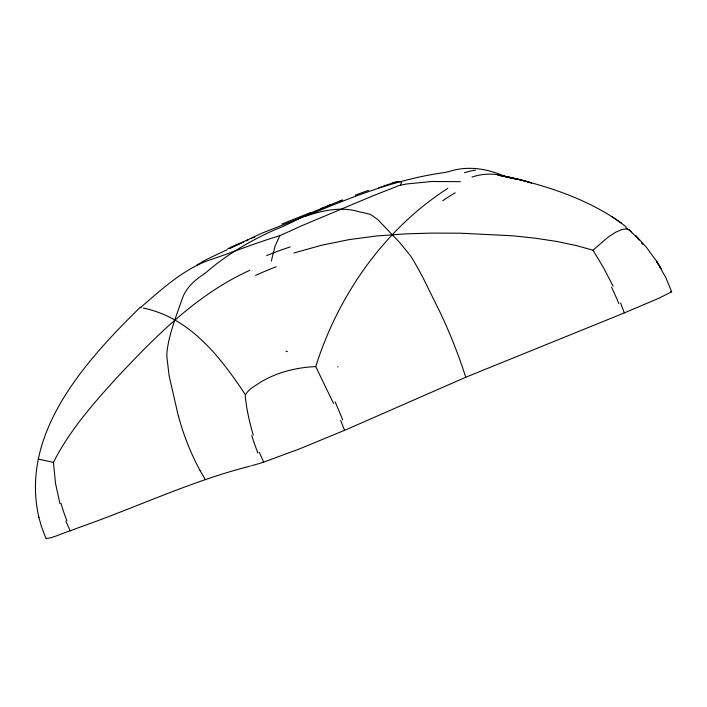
<?xml version="1.0" encoding="UTF-8"?>
<svg xmlns="http://www.w3.org/2000/svg" width="707" height="707" viewBox="0 0 707 707"><rect width="100%" height="100%" fill="white"/><g stroke="black" fill="none" stroke-linecap="round" stroke-linejoin="round"><path stroke-width="1.06" d="M252.479 465.489L259.266 463.527A122.611 4.277 -22 0 0 263.649 462.131L298.928 449.148L344.556 430.316A122.611 4.277 -22 0 0 352.837 426.728L465.763 377.246L614.083 317.063A122.611 4.277 -22 0 0 624.334 312.874L659.092 298.16L671.65 291.77L665.764 277.453L656.529 261.219L646.525 247.415L635.726 235.528M271.338 261.042L275.023 246.151L279.884 235.687L302.534 225.409L373.473 195.609L399.04 185.57L406.534 183.988L431.791 181.487L460.381 181.681M333.545 403.503L315.737 366.571C338.273 295.04 384.308 229.139 447.778 188.398M400.409 185.093L401.541 182.326L401.055 181.619L396.247 181.664L391.554 183.405L393.675 182.919M59.98 503.676L55.508 483.305L53.414 462.378C69.71 430.236 93.819 402.893 117.963 376.469C156.636 335.295 197.58 293.944 249.783 270.339M253.3 435.061C249.394 422.247 246.54 409.079 245.232 395.726C247.406 389.424 255.625 385.801 261.007 381.851C277.542 372.182 296.675 367.419 315.737 366.571M293.962 252.973L321.676 245.223L349.108 239.62L376.61 235.961L405.597 233.884L431.279 233.107L460.204 233.195L512.875 235.802L535.508 238.215L556.904 241.485L576.117 245.506L592.952 250.207L608.647 236.721L615.7 232.214L621.435 229.695L625.73 228.944L629.106 229.651L636.362 236.969M140.145 307.377C85.017 361.577 19.54 433.577 38.92 517.462M140.613 307.439C160.949 289.941 181.505 270.905 206.824 260.963C231.304 252.903 255.147 242.952 279.884 235.687M46.406 538.407C51.814 538.513 63.268 532.831 70.196 530.798A122.611 4.277 -22 0 0 78.627 527.634C135.382 507.82 190.148 481.564 248.519 466.54M196.546 265.266L204.933 260.282L218.578 253.707M178.376 416.22L169.114 375.717L166.879 356.964A52.177 40.467 70.5 0 1 167.073 351.043C169.318 333.209 176.176 316.329 181.991 299.423C185.517 288.756 193.753 280.706 203.006 274.767A222.44 172.517 70.5 0 0 206.108 272.469C226.735 254.467 250.534 240.583 275.491 229.501C292.68 223.067 308.208 212.542 325.741 207.239M230.738 247.742L261.67 233.275L320.51 210.112C360.331 193.674 401.125 178.553 444.023 172.605A222.44 221.98 -79.2 0 0 448.795 171.589C467.345 165.447 487.079 168.513 504.639 176.299M231.03 247.901L232.338 247.282M232.992 246.973L233.655 246.655M234.309 246.345L234.971 246.027M235.634 245.718L236.297 245.4M229.731 248.519L230.385 248.21M236.96 245.082L237.632 244.772M238.966 244.136L239.629 243.827M226.532 250.022L227.168 249.73M227.698 248.767L239.726 243.164M240.3 243.517L240.963 243.199M225.268 250.614L225.895 250.322M241.635 242.89L242.307 242.581M224.64 250.905L223.403 251.48M242.969 242.271L243.641 241.962M221.565 252.328L219.17 253.433M222.175 252.046L222.785 251.763M246.301 240.742L246.973 240.442M247.636 240.141L248.298 239.85M250.923 238.692L251.577 238.418M252.867 237.861L253.513 237.596M254.149 237.322L254.776 237.066M281.987 224.004L310.797 212.48M339.714 201.15L342.488 200.028L327.412 205.967M320.678 208.592L330.92 204.562M355.241 195.15L368.471 190.342M378.678 187.717L379.579 187.399M380.463 187.09L381.338 186.781M383.044 186.197L383.866 185.914M384.661 185.641L386.199 185.128M386.923 184.889L388.293 184.439M388.93 184.235L391.112 183.546M471.976 177.068C483.173 173.33 495.607 172.915 506.76 177.059M305.124 216.351C322.622 210.412 341.675 206.135 359.819 212.02A222.44 80.032 67.2 0 0 361.807 212.321L370.503 214.371L377.768 219.559L399.826 242.687L410.193 255.43A52.177 18.771 67.2 0 1 413.268 260.07L422.247 276.172L440.479 313.139A193.921 69.772 67.2 0 1 462.537 367.454L465.763 377.246M251.551 465.736L251.091 465.86M249.96 466.16L249.235 466.355M394.188 182.804L396.503 182.318M397.794 182.07L398.474 181.938M670.554 291.691L671.65 291.735M498.232 175.159L520.334 179.772L504.621 176.14M38.222 459.082L53.414 462.378M496.614 174.505L498.877 175.018M508.006 176.891C547.616 186.127 587.65 198.897 620.985 222.899L626.181 226.929M508.943 177.324L515.783 179.189M500.061 175.309L501.298 175.636M143.424 308.093C190.05 317.779 220.337 356.876 245.108 394.347M502.571 175.981L503.905 176.37M141.029 307.81L140.313 307.501M611.829 216.536L621.541 223.288M625.801 227.707L626.34 228.087M626.87 228.467L630.043 230.827M630.414 231.118L631.634 232.09M636.901 237.552L639.137 240.071M641.461 242.81L642.645 244.26M592.952 250.207L603.557 267.776L613.11 286.149M656.529 261.219L661.027 268.669L657.068 262.094M205.348 479.655L200.134 470.641M70.196 530.798L65.866 521.094M263.667 462.131L259.416 452.4M46.123 538.875L41.377 526.406L38.858 517.224M620.569 302.95L624.334 312.874M340.668 420.444L344.556 430.316M464.543 172.738A232.232 75.667 -57.7 0 1 475.528 170.157M442.679 200.744A232.232 68.712 -53.6 0 1 455.211 192.817M611.537 287.21A142.708 68.791 66.8 0 1 618.811 303.55M287.422 351.635A232.232 3.014 18.8 0 1 285.946 351.123M337.601 366.756A232.232 0.981 14.6 0 1 338.008 366.862M66.856 520.67A142.708 121.781 71.5 0 1 61.067 503.402M200.116 470.65A193.921 150.397 70.5 0 1 178.491 416.193M266.68 255.572A232.232 141.002 -10 0 1 290.277 246.893M255.545 275.385A232.232 127.313 -11.4 0 1 276.225 266.769M257.958 453.037A142.708 97.566 69.7 0 1 251.772 435.415M335.1 401.841A142.708 32.964 67.6 0 1 342.709 419.923M509.782 177.607L499.84 175.327L512.911 178.358L509.782 177.607M525.893 181.301L519.274 179.419L531.637 183.007L525.893 181.301"/></g></svg>
